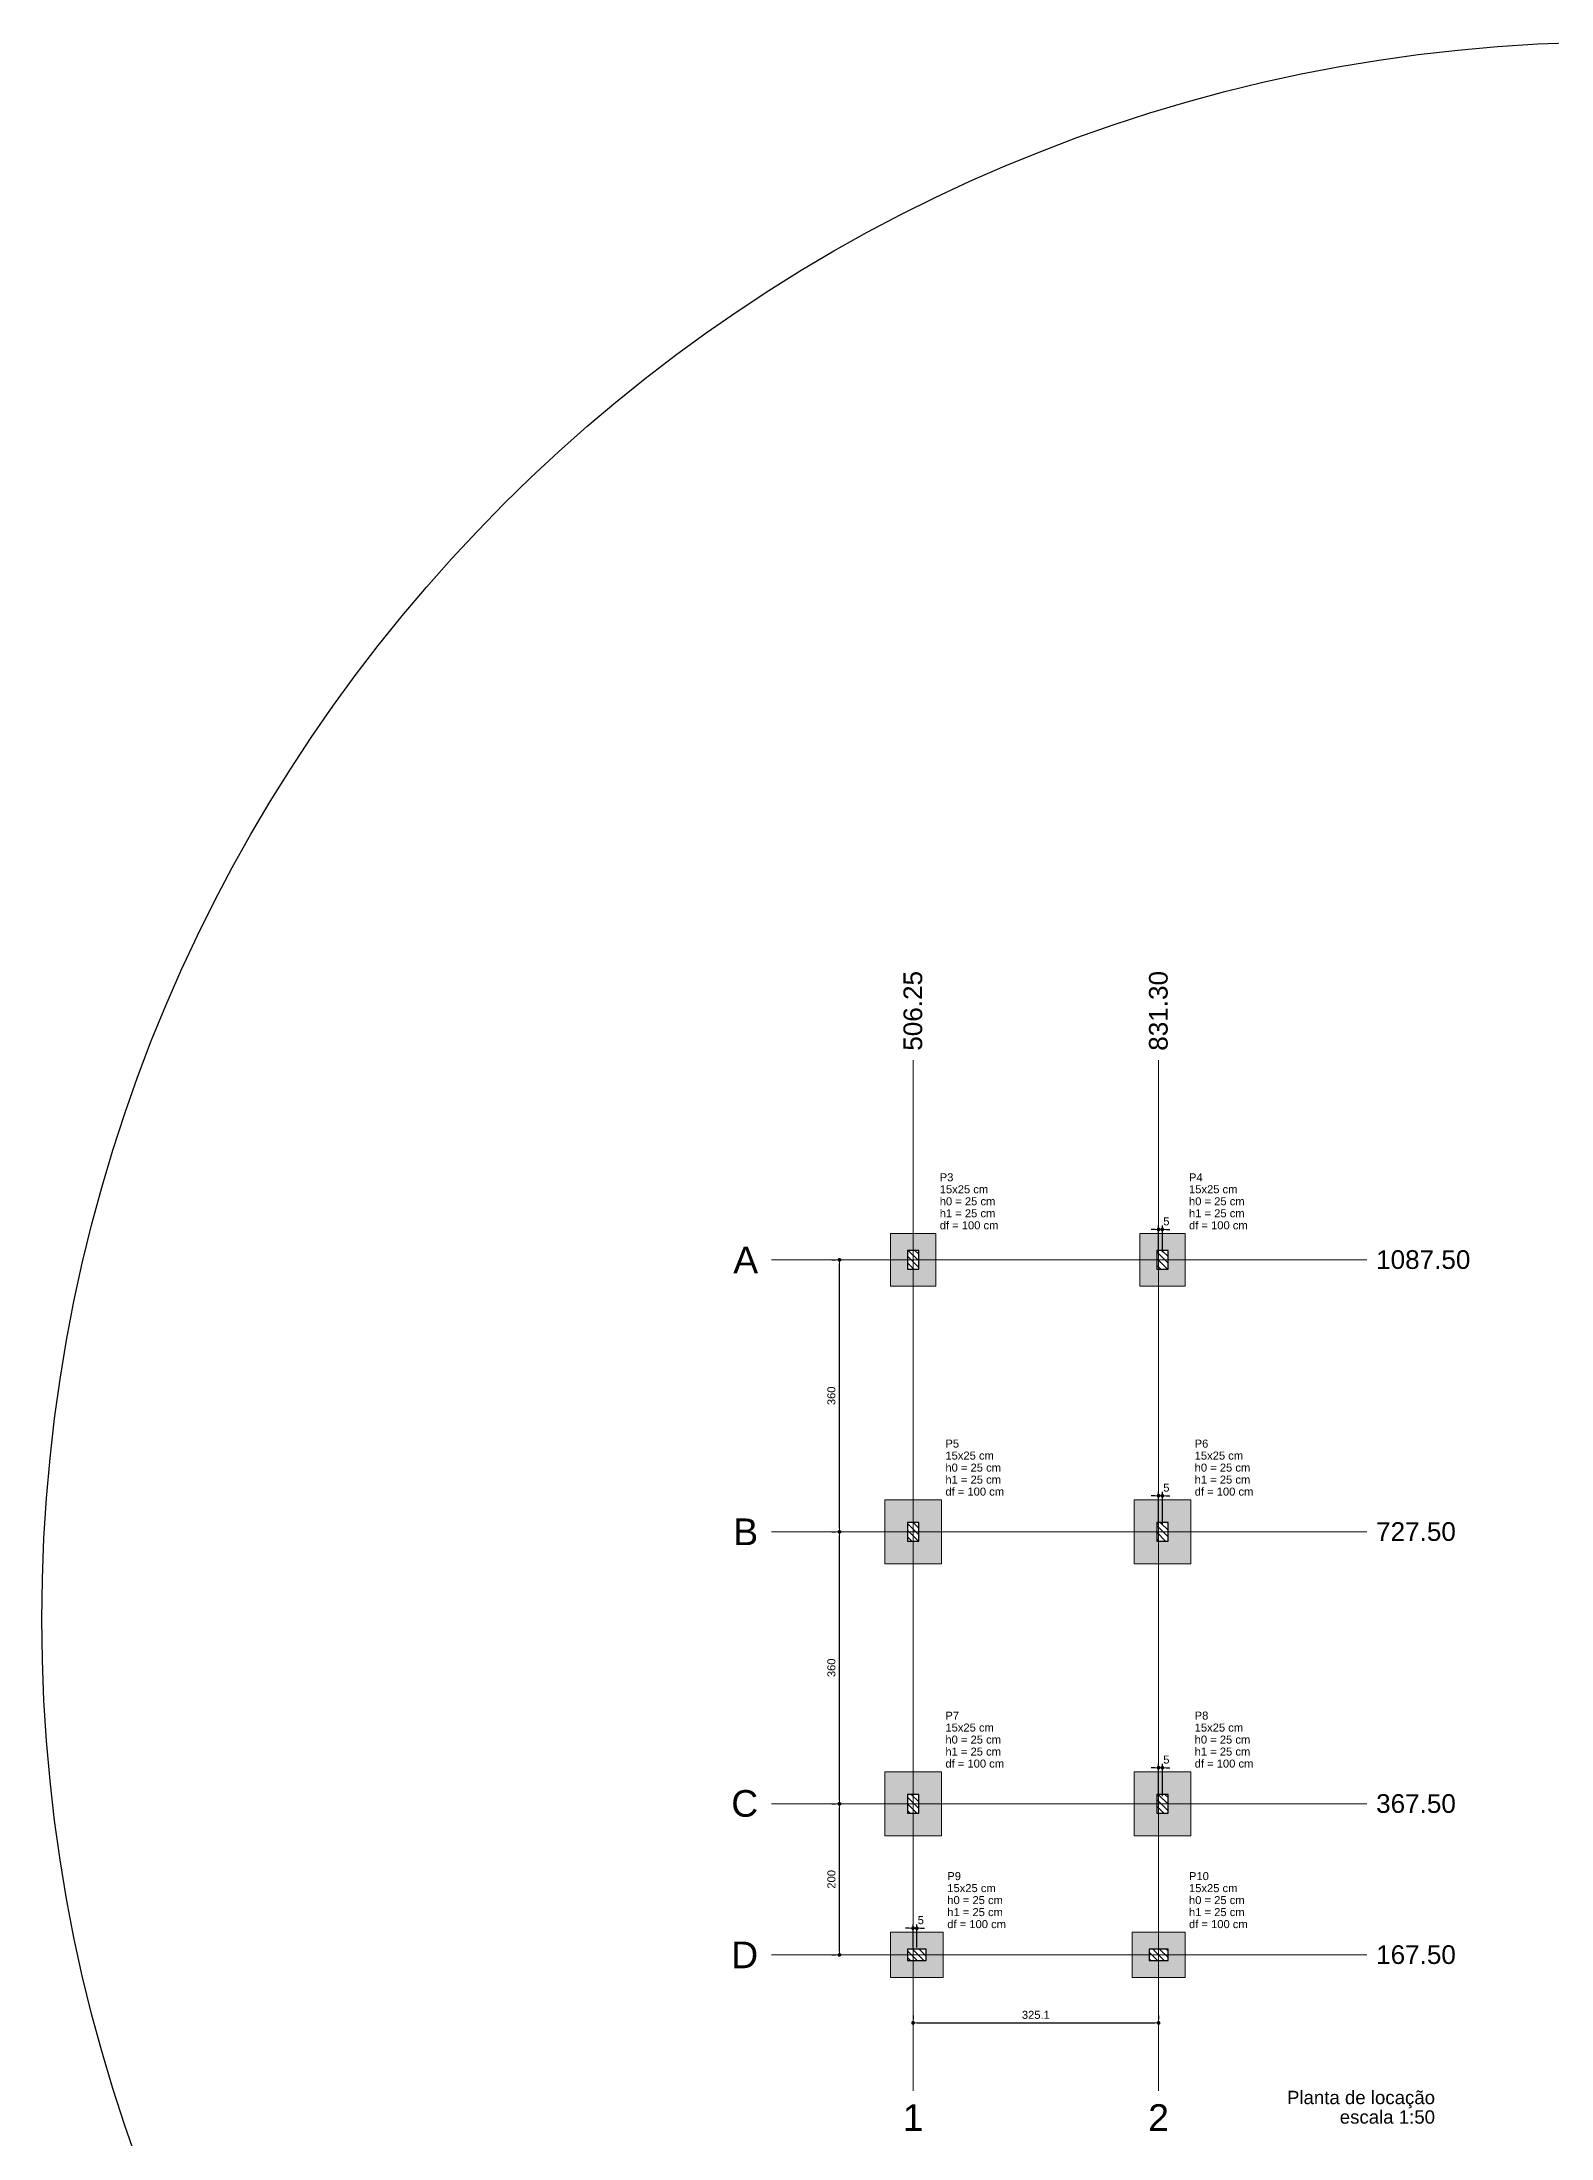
# Model space of a CAD drawing. Extents: x 5006 to 5323, y 875 to 3681.
# Drawn here: x 5190.3 to 5230.2, y 3625.6 to 3681.1 of the extents above; entities that cross this region are included whole.
import ezdxf

# ---------------------------------------------------------------- set-up
doc = ezdxf.new("R2010")
doc.units = 0
doc.header["$LTSCALE"] = 2
for name, color, linetype, lineweight in [('LC-Cotas', 7, 'Continuous', 5), ('LC-Eixos', 9, 'Continuous', 5), ('LC-Hachuras das sapatas', 43, 'Continuous', 5), ('LC-Hachuras dos pilares', 9, 'Continuous', 5), ('LC-Seção das fundações', 7, 'Continuous', 5), ('LC-Seção dos pilares', 4, 'Continuous', 30), ('LC-Textos', 3, 'Continuous', 20)]:
    doc.layers.add(name, color=color, linetype=linetype, lineweight=lineweight)
doc.styles.add('ARIAL', font='arial.ttf')
doc.styles.get("Standard").update_dxf_attribs({"font": 'arial.ttf'})
doc.dimstyles.new('UM_50.000000', dxfattribs={"dimtxt": 0.18, "dimasz": 0.1, "dimexe": 0.1, "dimexo": 0.2, "dimgap": 0, "dimtad": 1, "dimtih": 1, "dimtoh": 1, "dimdec": 1, "dimlfac": 50, "dimzin": 0, "dimdsep": 46, "dimtxsty": 'Standard', "dimcen": 0.09, "dimdle": 0.1, "dimadec": 1, "dimazin": 2, "dimtfac": 1, "dimtdec": 4, "dimtofl": 0, "dimtmove": 0, "dimatfit": 3, "dimfxl": 1, "dimtolj": 1, "dimarcsym": 0})
pattern_1 = [(135, (5203.19627, 3627.13501), (-0.08838835, -0.08838835), [])]

# ---------------------------------------------------------------- blocks, each defined once
blk = doc.blocks.new('_DOT')
at = {"color": 0, "linetype": 'ByBlock'}
blk.add_line((-0.5, 0), (-1, 0), dxfattribs=at)
at = {"color": 0, "linetype": 'ByBlock', "const_width": 0.5}
blk.add_lwpolyline([(-0.25, 0, 1), (0.25, 0, 1)], format="xyb", close=True, dxfattribs=at)
blk = doc.blocks.new('*D710')
at = {"layer": 'Defpoints', "color": 0, "transparency": 16777216}
for p in [(5219.822, 3649.691), (5219.822, 3648.885), (5219.922, 3648.885)]:
    blk.add_point(p, dxfattribs=at)
at = {"layer": 'LC-Cotas', "color": 0, "lineweight": -2, "transparency": 16777216}
for p, q in [((5219.722, 3649.691), (5219.622, 3649.691)), ((5219.822, 3649.085), (5219.822, 3649.791)), ((5219.922, 3649.085), (5219.922, 3649.791)), ((5220.022, 3649.691), (5220.122, 3649.691))]:
    blk.add_line(p, q, dxfattribs=at)
at = {"layer": 'LC-Cotas', "color": 0, "lineweight": -2, "transparency": 16777216, "xscale": 0.1, "yscale": 0.1, "zscale": 0.1}
blk.add_blockref('_DOT', (5219.822, 3649.691), dxfattribs=at)
at = {"layer": 'LC-Cotas', "color": 0, "lineweight": -2, "transparency": 16777216, "xscale": 0.1, "yscale": 0.1, "zscale": 0.1, "rotation": 180}
blk.add_blockref('_DOT', (5219.922, 3649.691), dxfattribs=at)
at = {"layer": 'LC-Cotas', "transparency": 16777216, "insert": (5220.028, 3649.903), "char_height": 0.2118, "attachment_point": 5, "rotation": 0.0057, "style": 'ARIAL'}
blk.add_mtext('\\A1;5', dxfattribs=at)
blk = doc.blocks.new('*D711')
at = {"layer": 'Defpoints', "color": 0, "transparency": 16777216}
for p in [(5219.822, 3642.641), (5219.822, 3641.685), (5219.922, 3641.685)]:
    blk.add_point(p, dxfattribs=at)
at = {"layer": 'LC-Cotas', "color": 0, "lineweight": -2, "transparency": 16777216}
for p, q in [((5219.722, 3642.641), (5219.622, 3642.641)), ((5219.822, 3641.885), (5219.822, 3642.741)), ((5219.922, 3641.885), (5219.922, 3642.741)), ((5220.022, 3642.641), (5220.122, 3642.641))]:
    blk.add_line(p, q, dxfattribs=at)
at = {"layer": 'LC-Cotas', "color": 0, "lineweight": -2, "transparency": 16777216, "xscale": 0.1, "yscale": 0.1, "zscale": 0.1}
blk.add_blockref('_DOT', (5219.822, 3642.641), dxfattribs=at)
at = {"layer": 'LC-Cotas', "color": 0, "lineweight": -2, "transparency": 16777216, "xscale": 0.1, "yscale": 0.1, "zscale": 0.1, "rotation": 180}
blk.add_blockref('_DOT', (5219.922, 3642.641), dxfattribs=at)
at = {"layer": 'LC-Cotas', "transparency": 16777216, "insert": (5220.028, 3642.853), "char_height": 0.2118, "attachment_point": 5, "rotation": 0.0057, "style": 'ARIAL'}
blk.add_mtext('\\A1;5', dxfattribs=at)
blk = doc.blocks.new('*D712')
at = {"layer": 'Defpoints', "color": 0, "transparency": 16777216}
for p in [(5219.822, 3635.441), (5219.822, 3634.485), (5219.922, 3634.485)]:
    blk.add_point(p, dxfattribs=at)
at = {"layer": 'LC-Cotas', "color": 0, "lineweight": -2, "transparency": 16777216}
for p, q in [((5219.722, 3635.441), (5219.622, 3635.441)), ((5219.822, 3634.685), (5219.822, 3635.541)), ((5219.922, 3634.685), (5219.922, 3635.541)), ((5220.022, 3635.441), (5220.122, 3635.441))]:
    blk.add_line(p, q, dxfattribs=at)
at = {"layer": 'LC-Cotas', "color": 0, "lineweight": -2, "transparency": 16777216, "xscale": 0.1, "yscale": 0.1, "zscale": 0.1}
blk.add_blockref('_DOT', (5219.822, 3635.441), dxfattribs=at)
at = {"layer": 'LC-Cotas', "color": 0, "lineweight": -2, "transparency": 16777216, "xscale": 0.1, "yscale": 0.1, "zscale": 0.1, "rotation": 180}
blk.add_blockref('_DOT', (5219.922, 3635.441), dxfattribs=at)
at = {"layer": 'LC-Cotas', "transparency": 16777216, "insert": (5220.028, 3635.653), "char_height": 0.2118, "attachment_point": 5, "rotation": 0.0057, "style": 'ARIAL'}
blk.add_mtext('\\A1;5', dxfattribs=at)
blk = doc.blocks.new('*D713')
at = {"layer": 'Defpoints', "color": 0, "transparency": 16777216}
for p in [(5213.321, 3631.191), (5213.321, 3630.485), (5213.421, 3630.485)]:
    blk.add_point(p, dxfattribs=at)
at = {"layer": 'LC-Cotas', "color": 0, "lineweight": -2, "transparency": 16777216}
for p, q in [((5213.221, 3631.191), (5213.121, 3631.191)), ((5213.321, 3630.685), (5213.321, 3631.291)), ((5213.421, 3630.685), (5213.421, 3631.291)), ((5213.521, 3631.191), (5213.621, 3631.191))]:
    blk.add_line(p, q, dxfattribs=at)
at = {"layer": 'LC-Cotas', "color": 0, "lineweight": -2, "transparency": 16777216, "xscale": 0.1, "yscale": 0.1, "zscale": 0.1}
blk.add_blockref('_DOT', (5213.321, 3631.191), dxfattribs=at)
at = {"layer": 'LC-Cotas', "color": 0, "lineweight": -2, "transparency": 16777216, "xscale": 0.1, "yscale": 0.1, "zscale": 0.1, "rotation": 180}
blk.add_blockref('_DOT', (5213.421, 3631.191), dxfattribs=at)
at = {"layer": 'LC-Cotas', "transparency": 16777216, "insert": (5213.527, 3631.403), "char_height": 0.2118, "attachment_point": 5, "rotation": 0.0057, "style": 'ARIAL'}
blk.add_mtext('\\A1;5', dxfattribs=at)
blk = doc.blocks.new('*D714')
at = {"layer": 'Defpoints', "color": 0, "transparency": 16777216}
for p in [(5211.371, 3634.485), (5211.371, 3634.485), (5211.371, 3630.485)]:
    blk.add_point(p, dxfattribs=at)
at = {"layer": 'LC-Cotas', "color": 0, "lineweight": -2, "transparency": 16777216}
for p, q in [((5211.171, 3634.485), (5211.271, 3634.485)), ((5211.371, 3630.585), (5211.371, 3634.385)), ((5211.171, 3630.485), (5211.271, 3630.485))]:
    blk.add_line(p, q, dxfattribs=at)
at = {"layer": 'LC-Cotas', "color": 0, "lineweight": -2, "transparency": 16777216, "xscale": 0.1, "yscale": 0.1, "zscale": 0.1}
for p, rotation in [((5211.371, 3634.485), 90), ((5211.371, 3630.485), 270)]:
    blk.add_blockref('_DOT', p, dxfattribs=dict(at, rotation=rotation))
at = {"layer": 'LC-Cotas', "transparency": 16777216, "insert": (5211.159, 3632.485), "char_height": 0.2118, "attachment_point": 5, "rotation": 90, "style": 'ARIAL'}
blk.add_mtext('\\A1;200', dxfattribs=at)
blk = doc.blocks.new('*D715')
at = {"layer": 'Defpoints', "color": 0, "transparency": 16777216}
for p in [(5211.371, 3641.685), (5211.371, 3641.685), (5211.371, 3634.485)]:
    blk.add_point(p, dxfattribs=at)
at = {"layer": 'LC-Cotas', "color": 0, "lineweight": -2, "transparency": 16777216}
for p, q in [((5211.171, 3641.685), (5211.271, 3641.685)), ((5211.371, 3634.585), (5211.371, 3641.585)), ((5211.171, 3634.485), (5211.271, 3634.485))]:
    blk.add_line(p, q, dxfattribs=at)
at = {"layer": 'LC-Cotas', "color": 0, "lineweight": -2, "transparency": 16777216, "xscale": 0.1, "yscale": 0.1, "zscale": 0.1}
for p, rotation in [((5211.371, 3641.685), 90), ((5211.371, 3634.485), 270)]:
    blk.add_blockref('_DOT', p, dxfattribs=dict(at, rotation=rotation))
at = {"layer": 'LC-Cotas', "transparency": 16777216, "insert": (5211.159, 3638.085), "char_height": 0.2118, "attachment_point": 5, "rotation": 90, "style": 'ARIAL'}
blk.add_mtext('\\A1;360', dxfattribs=at)
blk = doc.blocks.new('*D716')
at = {"layer": 'Defpoints', "color": 0, "transparency": 16777216}
for p in [(5211.371, 3648.885), (5211.371, 3648.885), (5211.371, 3641.685)]:
    blk.add_point(p, dxfattribs=at)
at = {"layer": 'LC-Cotas', "color": 0, "lineweight": -2, "transparency": 16777216}
for p, q in [((5211.171, 3648.885), (5211.271, 3648.885)), ((5211.371, 3641.785), (5211.371, 3648.785)), ((5211.171, 3641.685), (5211.271, 3641.685))]:
    blk.add_line(p, q, dxfattribs=at)
at = {"layer": 'LC-Cotas', "color": 0, "lineweight": -2, "transparency": 16777216, "xscale": 0.1, "yscale": 0.1, "zscale": 0.1}
for p, rotation in [((5211.371, 3648.885), 90), ((5211.371, 3641.685), 270)]:
    blk.add_blockref('_DOT', p, dxfattribs=dict(at, rotation=rotation))
at = {"layer": 'LC-Cotas', "transparency": 16777216, "insert": (5211.159, 3645.285), "char_height": 0.2118, "attachment_point": 5, "rotation": 90, "style": 'ARIAL'}
blk.add_mtext('\\A1;360', dxfattribs=at)
blk = doc.blocks.new('*D717')
at = {"layer": 'Defpoints', "color": 0, "transparency": 16777216}
for p in [(5213.321, 3628.685), (5219.822, 3628.685), (5219.822, 3628.685)]:
    blk.add_point(p, dxfattribs=at)
at = {"layer": 'LC-Cotas', "color": 0, "lineweight": -2, "transparency": 16777216}
for p, q in [((5213.321, 3628.885), (5213.321, 3628.785)), ((5213.421, 3628.685), (5219.722, 3628.685)), ((5219.822, 3628.885), (5219.822, 3628.785))]:
    blk.add_line(p, q, dxfattribs=at)
at = {"layer": 'LC-Cotas', "color": 0, "lineweight": -2, "transparency": 16777216, "xscale": 0.1, "yscale": 0.1, "zscale": 0.1, "rotation": 180}
blk.add_blockref('_DOT', (5213.321, 3628.685), dxfattribs=at)
at = {"layer": 'LC-Cotas', "color": 0, "lineweight": -2, "transparency": 16777216, "xscale": 0.1, "yscale": 0.1, "zscale": 0.1}
blk.add_blockref('_DOT', (5219.822, 3628.685), dxfattribs=at)
at = {"layer": 'LC-Cotas', "transparency": 16777216, "insert": (5216.572, 3628.897), "char_height": 0.2118, "attachment_point": 5, "rotation": 0.0057, "style": 'ARIAL'}
blk.add_mtext('\\A1;325.1', dxfattribs=at)

msp = doc.modelspace()

# ---------------------------------------------------------------- hatches: boundary and pattern name
at = {"layer": 'LC-Hachuras das sapatas', "linetype": 'Continuous'}
h = msp.add_hatch(color=256, dxfattribs=at)
h.paths.add_polyline_path([(5213.9213, 3649.585), (5212.7213, 3649.585), (5212.7213, 3648.185), (5213.9213, 3648.185), (5213.9213, 3649.585)])
h.paths.add_polyline_path([(5213.4713, 3649.135), (5213.1713, 3649.135), (5213.1713, 3648.635), (5213.4713, 3648.635), (5213.4713, 3649.135)], flags=0)
h = msp.add_hatch(color=256, dxfattribs=at)
h.paths.add_polyline_path([(5220.5223, 3649.585), (5219.3223, 3649.585), (5219.3223, 3648.185), (5220.5223, 3648.185), (5220.5223, 3649.585)])
h.paths.add_polyline_path([(5220.0723, 3649.135), (5219.7723, 3649.135), (5219.7723, 3648.635), (5220.0723, 3648.635), (5220.0723, 3649.135)], flags=0)
h = msp.add_hatch(color=256, dxfattribs=at)
h.paths.add_polyline_path([(5214.0713, 3642.535), (5212.5713, 3642.535), (5212.5713, 3640.835), (5214.0713, 3640.835), (5214.0713, 3642.535)])
h.paths.add_polyline_path([(5213.4713, 3641.935), (5213.1713, 3641.935), (5213.1713, 3641.435), (5213.4713, 3641.435), (5213.4713, 3641.935)], flags=0)
h = msp.add_hatch(color=256, dxfattribs=at)
h.paths.add_polyline_path([(5219.1723, 3640.835), (5220.6723, 3640.835), (5220.6723, 3642.535), (5219.1723, 3642.535), (5219.1723, 3640.835)])
h.paths.add_polyline_path([(5219.7723, 3641.435), (5220.0723, 3641.435), (5220.0723, 3641.935), (5219.7723, 3641.935), (5219.7723, 3641.435)], flags=0)
h = msp.add_hatch(color=256, dxfattribs=at)
h.paths.add_polyline_path([(5214.0713, 3635.335), (5212.5713, 3635.335), (5212.5713, 3633.635), (5214.0713, 3633.635), (5214.0713, 3635.335)])
h.paths.add_polyline_path([(5213.4713, 3634.735), (5213.1713, 3634.735), (5213.1713, 3634.235), (5213.4713, 3634.235), (5213.4713, 3634.735)], flags=0)
h = msp.add_hatch(color=256, dxfattribs=at)
h.paths.add_polyline_path([(5220.6723, 3635.335), (5219.1723, 3635.335), (5219.1723, 3633.635), (5220.6723, 3633.635), (5220.6723, 3635.335)])
h.paths.add_polyline_path([(5220.0723, 3634.735), (5219.7723, 3634.735), (5219.7723, 3634.235), (5220.0723, 3634.235), (5220.0723, 3634.735)], flags=0)
h = msp.add_hatch(color=256, dxfattribs=at)
h.paths.add_polyline_path([(5212.7213, 3631.085), (5212.7213, 3629.885), (5214.1213, 3629.885), (5214.1213, 3631.085), (5212.7213, 3631.085)])
h.paths.add_polyline_path([(5213.1713, 3630.635), (5213.1713, 3630.335), (5213.6713, 3630.335), (5213.6713, 3630.635), (5213.1713, 3630.635)], flags=0)
h = msp.add_hatch(color=256, dxfattribs=at)
h.paths.add_polyline_path([(5219.1223, 3631.085), (5219.1223, 3629.885), (5220.5223, 3629.885), (5220.5223, 3631.085), (5219.1223, 3631.085)])
h.paths.add_polyline_path([(5219.5723, 3630.635), (5219.5723, 3630.335), (5220.0723, 3630.335), (5220.0723, 3630.635), (5219.5723, 3630.635)], flags=0)
at = {"layer": 'LC-Hachuras dos pilares', "linetype": 'Continuous'}
h = msp.add_hatch(dxfattribs=at)
h.set_pattern_fill('ANSI31', color=256, angle=90, style=0)
h.set_pattern_definition(pattern_1)
h.paths.add_polyline_path([(5213.4713, 3649.135), (5213.1713, 3649.135), (5213.1713, 3648.635), (5213.4713, 3648.635), (5213.4713, 3649.135)])
h = msp.add_hatch(dxfattribs=at)
h.set_pattern_fill('ANSI31', color=256, angle=90, style=0)
h.set_pattern_definition(pattern_1)
h.paths.add_polyline_path([(5220.0723, 3649.135), (5219.7723, 3649.135), (5219.7723, 3648.635), (5220.0723, 3648.635), (5220.0723, 3649.135)])
h = msp.add_hatch(dxfattribs=at)
h.set_pattern_fill('ANSI31', color=256, angle=90, style=0)
h.set_pattern_definition(pattern_1)
h.paths.add_polyline_path([(5213.4713, 3641.935), (5213.1713, 3641.935), (5213.1713, 3641.435), (5213.4713, 3641.435), (5213.4713, 3641.935)])
h = msp.add_hatch(dxfattribs=at)
h.set_pattern_fill('ANSI31', color=256, angle=90, style=0)
h.set_pattern_definition(pattern_1)
h.paths.add_polyline_path([(5219.7723, 3641.435), (5220.0723, 3641.435), (5220.0723, 3641.935), (5219.7723, 3641.935), (5219.7723, 3641.435)])
h = msp.add_hatch(dxfattribs=at)
h.set_pattern_fill('ANSI31', color=256, angle=90, style=0)
h.set_pattern_definition(pattern_1)
h.paths.add_polyline_path([(5213.4713, 3634.735), (5213.1713, 3634.735), (5213.1713, 3634.235), (5213.4713, 3634.235), (5213.4713, 3634.735)])
h = msp.add_hatch(dxfattribs=at)
h.set_pattern_fill('ANSI31', color=256, angle=90, style=0)
h.set_pattern_definition(pattern_1)
h.paths.add_polyline_path([(5220.0723, 3634.735), (5219.7723, 3634.735), (5219.7723, 3634.235), (5220.0723, 3634.235), (5220.0723, 3634.735)])
h = msp.add_hatch(dxfattribs=at)
h.set_pattern_fill('ANSI31', color=256, angle=90, style=0)
h.set_pattern_definition(pattern_1)
h.paths.add_polyline_path([(5213.1713, 3630.635), (5213.1713, 3630.335), (5213.6713, 3630.335), (5213.6713, 3630.635), (5213.1713, 3630.635)])
h = msp.add_hatch(dxfattribs=at)
h.set_pattern_fill('ANSI31', color=256, angle=90, style=0)
h.set_pattern_definition(pattern_1)
h.paths.add_polyline_path([(5219.5723, 3630.635), (5219.5723, 3630.335), (5220.0723, 3630.335), (5220.0723, 3630.635), (5219.5723, 3630.635)])

# ---------------------------------------------------------------- linework, layer by layer
msp.add_circle((5232.0127, 3639.3657), 41.7611)
at = {"layer": 'LC-Eixos'}
for p, q in [((5213.3213, 3652.6735), (5213.3213, 3654.1735)), ((5219.8223, 3652.6735), (5219.8223, 3654.1735)), ((5213.3213, 3652.6735), (5213.3213, 3628.385)), ((5219.8223, 3652.6735), (5219.8223, 3628.385)), ((5209.5713, 3648.885), (5211.0713, 3648.885)), ((5211.0713, 3648.885), (5223.8364, 3648.885)), ((5223.8364, 3648.885), (5225.3364, 3648.885)), ((5209.5713, 3641.685), (5211.0713, 3641.685)), ((5211.0713, 3641.685), (5223.8364, 3641.685)), ((5223.8364, 3641.685), (5225.3364, 3641.685)), ((5209.5713, 3634.485), (5211.0713, 3634.485)), ((5211.0713, 3634.485), (5223.8364, 3634.485)), ((5223.8364, 3634.485), (5225.3364, 3634.485)), ((5209.5713, 3630.485), (5211.0713, 3630.485)), ((5211.0713, 3630.485), (5223.8364, 3630.485)), ((5223.8364, 3630.485), (5225.3364, 3630.485)), ((5213.3213, 3626.885), (5213.3213, 3628.385)), ((5219.8223, 3626.885), (5219.8223, 3628.385))]:
    msp.add_line(p, q, dxfattribs=at)
at = {"layer": 'LC-Seção das fundações'}
for points in [[(5213.9213, 3649.585), (5212.7213, 3649.585), (5212.7213, 3648.185), (5213.9213, 3648.185), (5213.9213, 3649.585)], [(5220.5223, 3649.585), (5219.3223, 3649.585), (5219.3223, 3648.185), (5220.5223, 3648.185), (5220.5223, 3649.585)], [(5214.0713, 3642.535), (5212.5713, 3642.535), (5212.5713, 3640.835), (5214.0713, 3640.835), (5214.0713, 3642.535)], [(5219.1723, 3640.835), (5220.6723, 3640.835), (5220.6723, 3642.535), (5219.1723, 3642.535), (5219.1723, 3640.835)], [(5214.0713, 3635.335), (5212.5713, 3635.335), (5212.5713, 3633.635), (5214.0713, 3633.635), (5214.0713, 3635.335)], [(5220.6723, 3635.335), (5219.1723, 3635.335), (5219.1723, 3633.635), (5220.6723, 3633.635), (5220.6723, 3635.335)], [(5212.7213, 3631.085), (5212.7213, 3629.885), (5214.1213, 3629.885), (5214.1213, 3631.085), (5212.7213, 3631.085)], [(5219.1223, 3631.085), (5219.1223, 3629.885), (5220.5223, 3629.885), (5220.5223, 3631.085), (5219.1223, 3631.085)]]:
    msp.add_lwpolyline(points, close=True, dxfattribs=at)
at = {"layer": 'LC-Seção dos pilares'}
for points in [[(5213.4713, 3649.135), (5213.1713, 3649.135), (5213.1713, 3648.635), (5213.4713, 3648.635), (5213.4713, 3649.135)], [(5220.0723, 3649.135), (5219.7723, 3649.135), (5219.7723, 3648.635), (5220.0723, 3648.635), (5220.0723, 3649.135)], [(5213.4713, 3641.935), (5213.1713, 3641.935), (5213.1713, 3641.435), (5213.4713, 3641.435), (5213.4713, 3641.935)], [(5219.7723, 3641.435), (5220.0723, 3641.435), (5220.0723, 3641.935), (5219.7723, 3641.935), (5219.7723, 3641.435)], [(5213.4713, 3634.735), (5213.1713, 3634.735), (5213.1713, 3634.235), (5213.4713, 3634.235), (5213.4713, 3634.735)], [(5220.0723, 3634.735), (5219.7723, 3634.735), (5219.7723, 3634.235), (5220.0723, 3634.235), (5220.0723, 3634.735)], [(5213.1713, 3630.635), (5213.1713, 3630.335), (5213.6713, 3630.335), (5213.6713, 3630.635), (5213.1713, 3630.635)], [(5219.5723, 3630.635), (5219.5723, 3630.335), (5220.0723, 3630.335), (5220.0723, 3630.635), (5219.5723, 3630.635)]]:
    msp.add_lwpolyline(points, close=True, dxfattribs=at)

# ---------------------------------------------------------------- texts
at = {"layer": 'LC-Textos', "linetype": 'Continuous', "char_height": 0.4942, "width": 4.234053, "attachment_point": 7, "rotation": 90, "line_spacing_factor": 0.798, "style": 'ARIAL'}
for s, insert in [('506.25', (5213.5684, 3654.4206)), ('831.30', (5220.0694, 3654.4206))]:
    msp.add_mtext(s, dxfattribs=dict(at, insert=insert))
at = {"layer": 'LC-Textos', "linetype": 'Continuous', "line_spacing_factor": 0.798, "style": 'ARIAL'}
for s, insert, char_height, width, attachment_point in [('15x25 cm', (5214.0272, 3650.644), 0.2118, 2.583508, 7), ('P3', (5214.0272, 3650.9617), 0.2118, 0.730248, 7), ('15x25 cm', (5220.6282, 3650.644), 0.2118, 2.583508, 7), ('P4', (5220.6282, 3650.9617), 0.2118, 0.730248, 7), ('h0 = 25 cm', (5214.0272, 3650.3263), 0.2118, 2.970452, 7), ('h1 = 25 cm', (5214.0272, 3650.0086), 0.2118, 2.970452, 7), ('h0 = 25 cm', (5220.6282, 3650.3263), 0.2118, 2.970452, 7), ('h1 = 25 cm', (5220.6282, 3650.0086), 0.2118, 2.970452, 7), ('df = 100 cm', (5214.0272, 3649.6909), 0.2118, 3.136286, 7), ('df = 100 cm', (5220.6282, 3649.6909), 0.2118, 3.136286, 7), ('A', (5209.2183, 3648.532), 0.706, 1.319038, 9), ('1087.50', (5225.5835, 3648.6379), 0.4942, 5.003943, 7), ('P5', (5214.1772, 3643.9117), 0.2118, 0.730248, 7), ('P6', (5220.7782, 3643.9117), 0.2118, 0.730248, 7), ('15x25 cm', (5214.1772, 3643.594), 0.2118, 2.583508, 7), ('15x25 cm', (5220.7782, 3643.594), 0.2118, 2.583508, 7), ('h0 = 25 cm', (5214.1772, 3643.2763), 0.2118, 2.970452, 7), ('h1 = 25 cm', (5214.1772, 3642.9586), 0.2118, 2.970452, 7), ('h0 = 25 cm', (5220.7782, 3643.2763), 0.2118, 2.970452, 7), ('h1 = 25 cm', (5220.7782, 3642.9586), 0.2118, 2.970452, 7), ('df = 100 cm', (5214.1772, 3642.6409), 0.2118, 3.136286, 7), ('df = 100 cm', (5220.7782, 3642.6409), 0.2118, 3.136286, 7), ('B', (5209.2183, 3641.332), 0.706, 1.319038, 9), ('727.50', (5225.5835, 3641.4379), 0.4942, 4.234053, 7), ('P7', (5214.1772, 3636.7117), 0.2118, 0.730248, 7), ('P8', (5220.7782, 3636.7117), 0.2118, 0.730248, 7), ('15x25 cm', (5214.1772, 3636.394), 0.2118, 2.583508, 7), ('15x25 cm', (5220.7782, 3636.394), 0.2118, 2.583508, 7), ('h0 = 25 cm', (5214.1772, 3636.0763), 0.2118, 2.970452, 7), ('h1 = 25 cm', (5214.1772, 3635.7586), 0.2118, 2.970452, 7), ('h0 = 25 cm', (5220.7782, 3636.0763), 0.2118, 2.970452, 7), ('h1 = 25 cm', (5220.7782, 3635.7586), 0.2118, 2.970452, 7), ('df = 100 cm', (5214.1772, 3635.4409), 0.2118, 3.136286, 7), ('df = 100 cm', (5220.7782, 3635.4409), 0.2118, 3.136286, 7), ('C', (5209.2183, 3634.132), 0.706, 1.428153, 9), ('367.50', (5225.5835, 3634.2379), 0.4942, 4.234053, 7), ('P9', (5214.2272, 3632.4617), 0.2118, 0.730248, 7), ('P10', (5220.6282, 3632.4617), 0.2118, 1.061915, 7), ('h0 = 25 cm', (5214.2272, 3631.8263), 0.2118, 2.970452, 7), ('15x25 cm', (5214.2272, 3632.144), 0.2118, 2.583508, 7), ('h0 = 25 cm', (5220.6282, 3631.8263), 0.2118, 2.970452, 7), ('15x25 cm', (5220.6282, 3632.144), 0.2118, 2.583508, 7), ('df = 100 cm', (5214.2272, 3631.1909), 0.2118, 3.136286, 7), ('h1 = 25 cm', (5214.2272, 3631.5086), 0.2118, 2.970452, 7), ('df = 100 cm', (5220.6282, 3631.1909), 0.2118, 3.136286, 7), ('h1 = 25 cm', (5220.6282, 3631.5086), 0.2118, 2.970452, 7), ('D', (5209.2183, 3630.132), 0.706, 1.428153, 9), ('167.50', (5225.5835, 3630.2379), 0.4942, 4.234053, 7), ('1', (5213.3213, 3625.826), 0.706, 1.099842, 8), ('2', (5219.8223, 3625.826), 0.706, 1.099842, 8)]:
    msp.add_mtext(s, dxfattribs=dict(at, insert=insert, char_height=char_height, width=width, attachment_point=attachment_point))
at = {"layer": 'LC-Textos', "char_height": 0.353, "attachment_point": 9, "line_spacing_factor": 0.798, "style": 'ARIAL'}
for s, insert, width in [('Planta de locação', (5227.1429, 3626.4251), 7.884461), ('escala 1:50', (5227.1427, 3626.0122), 5.062066)]:
    msp.add_mtext(s, dxfattribs=dict(at, insert=insert, width=width))

# ---------------------------------------------------------------- dimensions: what is measured, and where the dimension line sits
at = {"layer": 'LC-Cotas'}
for base, p1, p2, picture, middle, turn in [((5219.8223, 3649.6909), (5219.9223, 3648.885), (5219.8223, 3648.885), '*D710', (5220.0282, 3649.9027), 0.00573), ((5219.8223, 3642.6409), (5219.9223, 3641.685), (5219.8223, 3641.685), '*D711', (5220.0282, 3642.8527), 0.00573), ((5219.8223, 3635.4409), (5219.9223, 3634.485), (5219.8223, 3634.485), '*D712', (5220.0282, 3635.6527), 0.00573), ((5213.3213, 3631.1909), (5213.4213, 3630.485), (5213.3213, 3630.485), '*D713', (5213.5272, 3631.4027), 0.00573), ((5219.8222710539, 3628.6850085202), (5213.3212710539, 3628.6850085202), (5219.8222710539, 3628.6850085202), '*D717', (5216.5717710539, 3628.8968085143), 0.005729578)]:
    dim = msp.add_linear_dim(base=base, p1=p1, p2=p2, dimstyle='UM_50.000000', override={"dimtxt": 0.2118, "dimasz": 0.1, "dimexe": 0.1, "dimexo": 0.2, "dimtad": 1, "dimtih": 0, "dimtoh": 0, "dimdec": 1, "dimlfac": 50, "dimzin": 8, "dimtxsty": 'ARIAL', "dimblk": 'DOT', "dimblk1": 'DOT', "dimblk2": 'DOT', "dimsah": 1, "dimdle": 0.1, "dimse1": 0, "dimse2": 0, "dimclrt": 256, "dimadec": 1, "dimazin": 3, "dimtmove": 2, "dimldrblk": 'DOT'}, dxfattribs=at)
    dim.commit()
    dim.dimension.update_dxf_attribs({"geometry": picture, "text_midpoint": middle, "dimtype": 160, "text_rotation": turn})
for base, p1, p2, picture, middle in [((5211.3713, 3648.885), (5211.3713, 3641.685), (5211.3713, 3648.885), '*D716', (5211.1595, 3645.285)), ((5211.3713, 3641.685), (5211.3713, 3634.485), (5211.3713, 3641.685), '*D715', (5211.1595, 3638.085)), ((5211.3713, 3634.485), (5211.3713, 3630.485), (5211.3713, 3634.485), '*D714', (5211.1595, 3632.485))]:
    dim = msp.add_linear_dim(base=base, p1=p1, p2=p2, angle=90, dimstyle='UM_50.000000', override={"dimtxt": 0.2118, "dimasz": 0.1, "dimexe": 0.1, "dimexo": 0.2, "dimtad": 1, "dimtih": 0, "dimtoh": 0, "dimdec": 1, "dimlfac": 50, "dimzin": 8, "dimtxsty": 'ARIAL', "dimblk": 'DOT', "dimblk1": 'DOT', "dimblk2": 'DOT', "dimsah": 1, "dimdle": 0.1, "dimse1": 0, "dimse2": 0, "dimclrt": 256, "dimadec": 1, "dimazin": 3, "dimtmove": 2, "dimldrblk": 'DOT'}, dxfattribs=at)
    dim.commit()
    dim.dimension.update_dxf_attribs({"geometry": picture, "text_midpoint": middle, "dimtype": 160, "text_rotation": 90})

doc.saveas('drawing.dxf')
